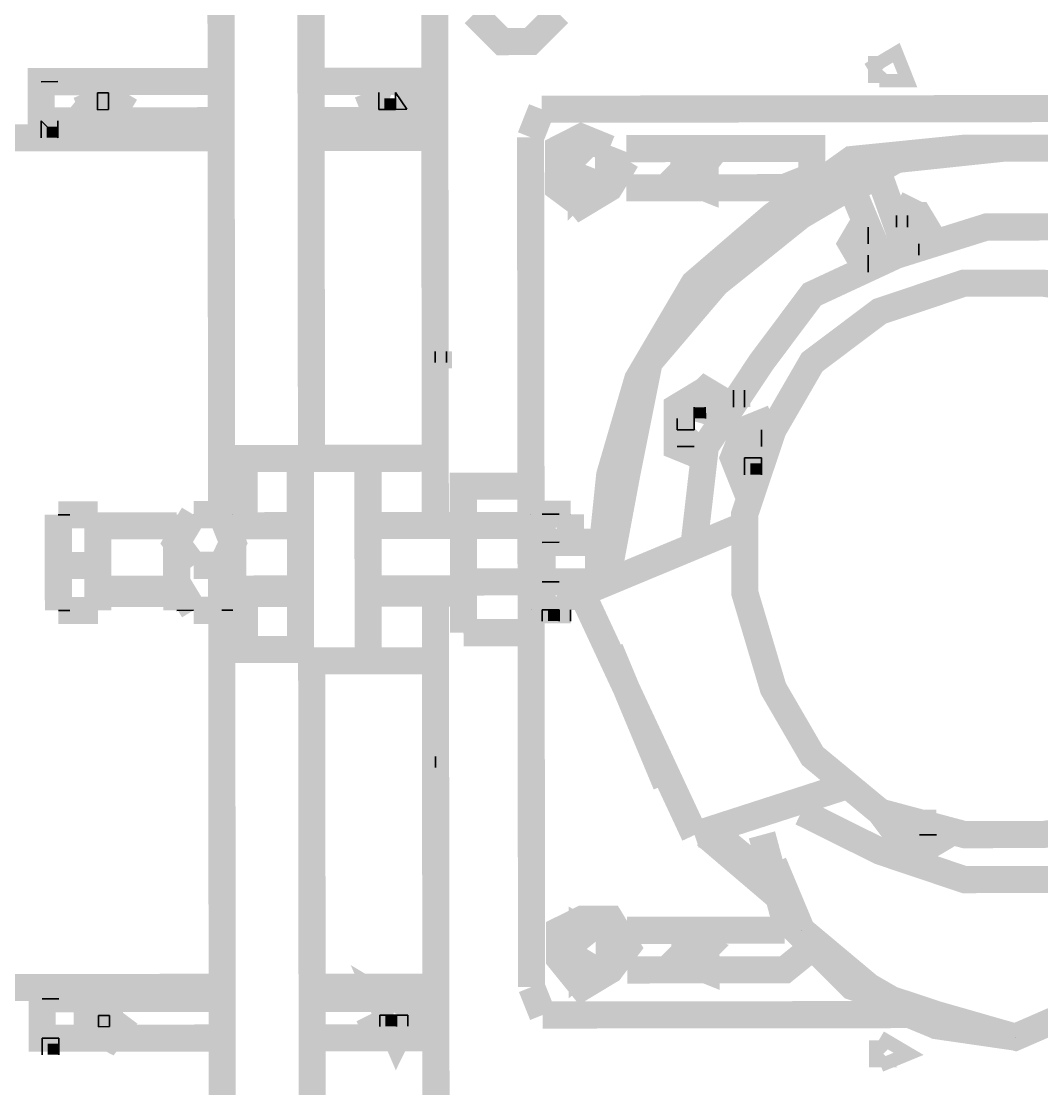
# Model space of a CAD drawing. Header units: feet. Extents: x -99009 to 3252343, y -11094690 to 9035152.
# Drawn here: x 2488214.8 to 2488464.3, y -1977620.9 to -1977359.9 of the extents above; entities that cross this region are included whole.
import ezdxf

# ---------------------------------------------------------------- set-up
doc = ezdxf.new("R2010")
doc.units = ezdxf.units.FT
doc.layers.add('1', color=1, linetype='Continuous')

# ---------------------------------------------------------------- blocks, each defined once
blk = doc.blocks.new('GRINDING MASTER')
at = {"linetype": 'ByBlock', "lineweight": -2, "transparency": 33554684}
for points in [[(1540288.64, -41136.23), (1540288.64, -41133.5), (1540291.37, -41133.5), (1540291.37, -41136.23), (1540288.64, -41136.23)], [(1540291.37, -41136.23), (1540291.37, -41133.5), (1540295.51, -41136.23), (1540291.37, -41136.23)], [(1540295.51, -41136.23), (1540291.37, -41133.5), (1540295.51, -41133.5), (1540295.51, -41136.23)], [(1540206.04, -41143.1), (1540206.04, -41140.37), (1540208.77, -41140.37), (1540208.77, -41143.1), (1540206.04, -41143.1)], [(1540413.83, -41166.5), (1540413.83, -41162.36), (1540416.56, -41162.36), (1540416.56, -41166.5), (1540413.83, -41166.5)], [(1540300.97, -41199.57), (1540300.97, -41195.44), (1540305.1, -41195.44), (1540305.1, -41199.57), (1540300.97, -41199.57)], [(1540373.9, -41209.16), (1540373.9, -41206.43), (1540378.03, -41206.43), (1540378.03, -41209.16), (1540373.9, -41209.16)], [(1540364.3, -41211.89), (1540364.3, -41209.16), (1540367.03, -41209.16), (1540367.03, -41211.89), (1540364.3, -41211.89)], [(1540361.49, -41216.03), (1540361.49, -41211.89), (1540364.3, -41211.89), (1540364.3, -41216.03), (1540361.49, -41216.03)], [(1540378.03, -41225.7), (1540378.03, -41222.89), (1540380.76, -41222.89), (1540380.76, -41225.7), (1540378.03, -41225.7)], [(1540328.5, -41261.42), (1540328.5, -41258.69), (1540331.23, -41258.69), (1540331.23, -41261.42), (1540328.5, -41261.42)], [(1540288.64, -41360.48), (1540288.64, -41357.75), (1540291.37, -41357.75), (1540291.37, -41360.48), (1540288.64, -41360.48)], [(1540291.37, -41360.48), (1540291.37, -41357.75), (1540295.51, -41357.75), (1540295.51, -41360.48), (1540291.37, -41360.48)], [(1540206.04, -41367.35), (1540206.04, -41364.62), (1540208.77, -41364.62), (1540208.77, -41367.35), (1540206.04, -41367.35)], [(1540206.04, -41367.35), (1540206.04, -41364.62), (1540208.77, -41364.62), (1540208.77, -41367.35), (1540206.04, -41367.35)]]:
    blk.add_hatch(color=256, dxfattribs=at).paths.add_polyline_path(points)
for points, const_width in [([(1540270.7, -40653.33), (1540270.7, -41221.57)], 6.63), ([(1540248.71, -41235.29), (1540248.71, -40657.47)], 6.63), ([(1540300.97, -41110.1), (1540300.97, -41195.44)], 6.63), ([(1540310.64, -41112.83), (1540317.5, -41119.7), (1540324.37, -41119.7), (1540331.23, -41112.83)], 6.63), ([(1540409.7, -41129.37), (1540416.56, -41129.37), (1540413.83, -41122.51), (1540406.89, -41126.64)], 3.28), ([(1540413.83, -41126.64), (1540406.89, -41126.64), (1540413.83, -41126.64)], 6.63), ([(1540204.71, -41129.37), (1540248.71, -41129.37)], 6.63), ([(1540218.44, -41129.37), (1540204.71, -41129.37), (1540204.71, -41138.96), (1540218.44, -41138.96)], 6.63), ([(1540204.71, -41138.96), (1540204.71, -41129.37)], 6.63), ([(1540225.31, -41132.1), (1540221.17, -41138.96), (1540215.71, -41136.23), (1540221.17, -41129.37)], 6.63), ([(1540221.17, -41129.37), (1540221.17, -41138.96)], 6.63), ([(1540248.71, -41129.37), (1540221.17, -41129.37)], 6.63), ([(1540270.7, -41129.37), (1540300.97, -41129.37)], 6.63), ([(1540287.24, -41129.37), (1540270.7, -41129.37)], 6.63), ([(1540291.37, -41129.37), (1540298.24, -41132.1), (1540291.37, -41138.96)], 6.63), ([(1540300.97, -41129.37), (1540291.37, -41129.37)], 6.63), ([(1540218.44, -41138.96), (1540215.71, -41132.1)], 6.63), ([(1540287.24, -41138.96), (1540284.51, -41132.1)], 6.63), ([(1540294.1, -41132.1), (1540291.37, -41138.96), (1540287.24, -41132.1), (1540294.1, -41132.1)], 6.63), ([(1540327.1, -41136.23), (1540324.37, -41143.1)], 6.63), ([(1540327.1, -41136.23), (1540562.42, -41136.23)], 6.63), ([(1540248.71, -41138.96), (1540204.71, -41138.96)], 6.63), ([(1540221.17, -41138.96), (1540248.71, -41138.96)], 6.63), ([(1540300.97, -41138.96), (1540270.7, -41138.96)], 6.63), ([(1540270.7, -41138.96), (1540287.24, -41138.96)], 6.63), ([(1540291.37, -41138.96), (1540300.97, -41138.96)], 6.63), ([(1540006.59, -41143.1), (1540248.71, -41143.1)], 6.63), ([(1540270.7, -41143.1), (1540300.97, -41143.1)], 6.63), ([(1540324.37, -41228.43), (1540324.37, -41143.1)], 6.63), ([(1540347.77, -41148.64), (1540343.63, -41155.5), (1540336.77, -41159.63), (1540331.23, -41152.77), (1540331.23, -41145.91), (1540336.77, -41143.1), (1540343.63, -41145.91)], 6.63), ([(1540347.77, -41148.64), (1540343.63, -41155.5), (1540336.77, -41159.63), (1540331.23, -41155.5), (1540331.23, -41145.91), (1540336.77, -41143.1), (1540343.63, -41145.91)], 6.63), ([(1540336.77, -41145.91), (1540336.77, -41155.5), (1540343.63, -41148.64), (1540336.77, -41145.91)], 6.63), ([(1540340.9, -41251.83), (1540343.63, -41225.7), (1540350.5, -41202.3), (1540364.3, -41178.9), (1540383.57, -41162.36), (1540402.83, -41148.64), (1540430.29, -41145.91), (1540456.42, -41145.91), (1540479.82, -41148.64), (1540501.89, -41159.63), (1540522.49, -41178.9), (1540534.89, -41198.17), (1540545.89, -41221.57), (1540548.62, -41247.7)], 6.63), ([(1540545.89, -41238.02), (1540539.02, -41214.7), (1540525.22, -41188.49), (1540508.76, -41172.04), (1540489.49, -41155.5), (1540463.36, -41145.91), (1540439.96, -41145.91), (1540413.83, -41148.64), (1540390.43, -41162.36), (1540369.76, -41178.9), (1540353.3, -41198.17), (1540347.77, -41225.7), (1540343.63, -41247.7)], 6.63), ([(1540347.77, -41145.91), (1540386.3, -41145.91), (1540393.16, -41145.91), (1540393.16, -41152.77), (1540386.3, -41155.5), (1540347.77, -41155.5)], 6.63), ([(1540367.03, -41148.64), (1540367.03, -41155.5), (1540360.17, -41152.77), (1540367.03, -41145.91)], 6.63), ([(1540364.3, -41155.5), (1540369.76, -41148.64), (1540360.17, -41145.91), (1540360.17, -41152.77)], 3.28), ([(1540409.7, -41152.77), (1540402.83, -41155.5)], 6.63), ([(1540416.56, -41172.04), (1540409.7, -41152.77)], 6.63), ([(1540409.7, -41172.04), (1540402.83, -41155.5)], 6.63), ([(1540413.83, -41159.63), (1540419.29, -41162.36), (1540423.43, -41169.23)], 6.63), ([(1540406.89, -41162.36), (1540402.83, -41169.23), (1540406.89, -41176.17), (1540402.83, -41169.23), (1540406.89, -41162.36)], 6.63), ([(1540423.43, -41169.23), (1540419.29, -41162.36), (1540413.83, -41162.36)], 6.63), ([(1540419.29, -41169.23), (1540416.56, -41162.36)], 6.63), ([(1540416.56, -41162.36), (1540419.29, -41169.23)], 6.63), ([(1540364.3, -41242.16), (1540367.03, -41218.76), (1540380.76, -41198.17), (1540393.16, -41181.63), (1540413.83, -41172.04), (1540435.83, -41165.17), (1540456.42, -41165.17), (1540479.82, -41176.17), (1540496.36, -41185.76), (1540512.89, -41205.03), (1540522.49, -41225.7), (1540525.22, -41247.7)], 6.63), ([(1540406.89, -41165.17), (1540406.89, -41172.04)], 6.63), ([(1540406.89, -41176.17), (1540406.89, -41169.23)], 6.63), ([(1540512.89, -41247.7), (1540508.76, -41268.29), (1540501.89, -41284.82), (1540489.49, -41301.36), (1540468.82, -41310.95), (1540449.56, -41313.76), (1540430.29, -41313.76), (1540409.7, -41308.22), (1540393.16, -41294.5), (1540383.57, -41277.96), (1540376.63, -41254.56), (1540376.63, -41235.29), (1540383.57, -41214.7), (1540393.16, -41198.17), (1540409.7, -41185.76), (1540430.29, -41178.9), (1540449.56, -41178.9), (1540468.82, -41181.63), (1540489.49, -41192.63), (1540501.89, -41209.16), (1540508.76, -41225.7), (1540512.89, -41247.7)], 6.63), ([(1540300.97, -41195.44), (1540300.97, -41238.02)], 6.63), ([(1540373.9, -41209.16), (1540367.03, -41205.03), (1540360.17, -41211.89), (1540360.17, -41218.76), (1540367.03, -41221.57), (1540360.17, -41218.76), (1540360.17, -41209.16), (1540367.03, -41205.03), (1540373.9, -41209.16)], 6.63), ([(1540373.9, -41211.89), (1540364.3, -41209.16)], 6.63), ([(1540367.03, -41209.16), (1540373.9, -41211.89)], 6.63), ([(1540376.63, -41228.43), (1540373.9, -41221.57), (1540376.63, -41214.7), (1540383.57, -41211.89), (1540376.63, -41214.7), (1540376.63, -41221.57), (1540376.63, -41228.43)], 6.63), ([(1540360.17, -41214.7), (1540367.03, -41221.57)], 6.63), ([(1540376.63, -41221.57), (1540380.76, -41214.7)], 6.63), ([(1540367.03, -41221.57), (1540360.17, -41218.76)], 6.63), ([(1540254.24, -41238.02), (1540254.24, -41221.57), (1540267.97, -41221.57)], 6.63), ([(1540267.97, -41271.1), (1540267.97, -41221.57), (1540284.51, -41221.57), (1540300.97, -41221.57)], 6.63), ([(1540284.51, -41271.1), (1540284.51, -41221.57)], 6.63), ([(1540307.83, -41264.23), (1540307.83, -41251.83), (1540324.37, -41251.83), (1540324.37, -41238.02), (1540307.83, -41238.02), (1540307.83, -41228.43), (1540324.37, -41228.43)], 6.63), ([(1540324.37, -41228.43), (1540324.37, -41238.02)], 6.63), ([(1540218.44, -41235.29), (1540208.77, -41235.29)], 6.63), ([(1540208.77, -41258.69), (1540208.77, -41251.83), (1540208.77, -41242.16), (1540208.77, -41235.29)], 6.63), ([(1540208.77, -41235.29), (1540208.77, -41242.16), (1540208.77, -41247.7), (1540208.77, -41258.69)], 6.63), ([(1540218.44, -41235.29), (1540218.44, -41247.7), (1540218.44, -41258.69)], 6.63), ([(1540241.84, -41247.7), (1540237.71, -41242.16), (1540241.84, -41235.29)], 6.63), ([(1540237.71, -41235.29), (1540237.71, -41242.16), (1540237.71, -41251.83), (1540237.71, -41258.69)], 6.63), ([(1540241.84, -41235.29), (1540248.71, -41235.29)], 6.63), ([(1540248.71, -41235.29), (1540251.44, -41242.16), (1540248.71, -41247.7), (1540248.71, -41258.69)], 6.63), ([(1540251.44, -41235.29), (1540251.44, -41242.16), (1540251.44, -41251.83)], 6.63), ([(1540324.37, -41258.69), (1540324.37, -41235.29)], 6.63), ([(1540327.1, -41235.29), (1540327.1, -41258.69), (1540327.1, -41235.29)], 6.63), ([(1540334.04, -41235.29), (1540327.1, -41235.29)], 6.63), ([(1540327.1, -41235.29), (1540334.04, -41235.29)], 6.63), ([(1540327.1, -41235.29), (1540327.1, -41242.16)], 6.63), ([(1540334.04, -41242.16), (1540334.04, -41235.29)], 6.63), ([(1540237.71, -41238.02), (1540218.44, -41238.02)], 6.63), ([(1540237.71, -41238.02), (1540218.44, -41238.02)], 3.28), ([(1540267.97, -41238.02), (1540251.44, -41238.02)], 6.63), ([(1540267.97, -41238.02), (1540251.44, -41238.02)], 3.28), ([(1540307.83, -41238.02), (1540284.51, -41238.02)], 6.63), ([(1540307.83, -41238.02), (1540284.51, -41238.02)], 3.28), ([(1540307.83, -41251.83), (1540307.83, -41238.02)], 6.63), ([(1540364.3, -41313.76), (1540336.77, -41254.56), (1540376.63, -41238.02)], 6.63), ([(1540334.04, -41242.16), (1540327.1, -41242.16)], 6.63), ([(1540340.9, -41242.16), (1540334.04, -41242.16)], 6.63), ([(1540340.9, -41242.16), (1540340.9, -41251.83)], 6.63), ([(1540218.44, -41247.7), (1540208.77, -41247.7)], 6.63), ([(1540241.84, -41247.7), (1540248.71, -41247.7)], 6.63), ([(1540525.22, -41247.7), (1540522.49, -41268.29), (1540512.89, -41287.55), (1540496.36, -41308.22), (1540475.69, -41317.82), (1540456.42, -41324.76), (1540430.29, -41324.76), (1540409.7, -41317.82), (1540390.43, -41308.22)], 6.63), ([(1540241.84, -41258.69), (1540237.71, -41251.83)], 6.63), ([(1540251.44, -41251.83), (1540251.44, -41258.69)], 6.63), ([(1540324.37, -41251.83), (1540324.37, -41264.23)], 6.63), ([(1540327.1, -41251.83), (1540334.04, -41251.83)], 6.63), ([(1540327.1, -41251.83), (1540327.1, -41258.69)], 6.63), ([(1540334.04, -41251.83), (1540340.9, -41251.83)], 6.63), ([(1540334.04, -41258.69), (1540334.04, -41251.83)], 6.63), ([(1540218.44, -41254.56), (1540237.71, -41254.56)], 6.63), ([(1540237.71, -41251.83), (1540218.44, -41251.83)], 3.28), ([(1540251.44, -41254.56), (1540267.97, -41254.56)], 6.63), ([(1540267.97, -41251.83), (1540251.44, -41251.83)], 3.28), ([(1540267.97, -41268.29), (1540254.24, -41268.29), (1540254.24, -41254.56)], 6.63), ([(1540284.51, -41254.56), (1540307.83, -41254.56)], 6.63), ([(1540307.83, -41251.83), (1540284.51, -41251.83)], 3.28), ([(1540300.97, -41254.56), (1540300.97, -41294.5)], 6.63), ([(1540218.44, -41258.69), (1540208.77, -41258.69)], 6.63), ([(1540241.84, -41258.69), (1540248.71, -41258.69)], 6.63), ([(1540248.71, -41258.69), (1540248.71, -41627.4)], 6.63), ([(1540334.04, -41258.69), (1540327.1, -41258.69)], 6.63), ([(1540327.1, -41258.69), (1540334.04, -41258.69)], 6.63), ([(1540324.37, -41264.23), (1540307.83, -41264.23)], 6.63), ([(1540324.37, -41350.89), (1540324.37, -41264.23)], 6.63), ([(1540357.36, -41301.36), (1540343.63, -41268.29)], 6.63), ([(1540267.97, -41271.1), (1540284.51, -41271.1), (1540300.97, -41271.1)], 6.63), ([(1540270.7, -41271.1), (1540270.7, -41627.4)], 6.63), ([(1540300.97, -41294.5), (1540300.97, -41396.29)], 6.63), ([(1540364.3, -41313.76), (1540402.83, -41301.36)], 6.63), ([(1540426.16, -41313.76), (1540419.29, -41317.82), (1540413.83, -41313.76), (1540409.7, -41308.22), (1540413.83, -41313.76), (1540419.29, -41313.76)], 6.63), ([(1540423.43, -41310.95), (1540416.56, -41310.95)], 6.63), ([(1540386.3, -41330.22), (1540367.03, -41313.76)], 6.63), ([(1540369.76, -41313.76), (1540386.3, -41327.49)], 6.63), ([(1540525.22, -41327.49), (1540442.69, -41363.29), (1540423.43, -41357.75), (1540402.83, -41350.89), (1540386.3, -41334.35), (1540380.76, -41313.76)], 6.63), ([(1540383.57, -41320.63), (1540390.43, -41337.08), (1540406.89, -41353.62), (1540423.43, -41360.48), (1540442.69, -41363.29)], 6.63), ([(1540383.57, -41320.63), (1540390.43, -41337.08), (1540406.89, -41350.89), (1540423.43, -41360.48), (1540442.69, -41363.29)], 6.63), ([(1540347.77, -41341.22), (1540343.63, -41346.76), (1540336.77, -41350.89), (1540331.23, -41344.03), (1540331.23, -41337.08), (1540336.77, -41334.35), (1540343.63, -41334.35), (1540347.77, -41341.22)], 6.63), ([(1540347.77, -41341.22), (1540343.63, -41346.76), (1540336.77, -41350.89), (1540331.23, -41344.03), (1540331.23, -41337.08), (1540336.77, -41334.35), (1540343.63, -41334.35), (1540347.77, -41341.22)], 6.63), ([(1540336.77, -41337.08), (1540336.77, -41346.76), (1540343.63, -41341.22), (1540336.77, -41337.08)], 6.63), ([(1540386.3, -41337.08), (1540347.77, -41337.08)], 6.63), ([(1540367.03, -41341.22), (1540367.03, -41346.76), (1540360.17, -41344.03), (1540367.03, -41337.08)], 6.63), ([(1540364.3, -41346.76), (1540369.76, -41341.22), (1540360.17, -41337.08), (1540360.17, -41344.03)], 3.28), ([(1540347.77, -41346.76), (1540386.3, -41346.76), (1540393.16, -41341.22)], 6.63), ([(1540294.1, -41357.75), (1540291.37, -41363.29), (1540287.24, -41353.62), (1540294.1, -41357.75)], 6.63), ([(1540006.59, -41350.89), (1540248.71, -41350.89)], 6.63), ([(1540270.7, -41350.89), (1540300.97, -41350.89)], 6.63), ([(1540324.37, -41350.89), (1540327.1, -41357.75)], 6.63), ([(1540204.71, -41363.29), (1540204.71, -41353.62)], 6.63), ([(1540204.71, -41353.62), (1540248.71, -41353.62)], 6.63), ([(1540218.44, -41353.62), (1540204.71, -41353.62), (1540204.71, -41363.29), (1540218.44, -41363.29)], 6.63), ([(1540225.31, -41357.75), (1540221.17, -41363.29), (1540215.71, -41360.48), (1540215.71, -41353.62), (1540221.17, -41353.62)], 6.63), ([(1540221.17, -41353.62), (1540221.17, -41363.29)], 6.63), ([(1540248.71, -41353.62), (1540221.17, -41353.62)], 6.63), ([(1540270.7, -41353.62), (1540300.97, -41353.62)], 6.63), ([(1540287.24, -41353.62), (1540270.7, -41353.62)], 6.63), ([(1540291.37, -41353.62), (1540298.24, -41357.75), (1540291.37, -41363.29)], 6.63), ([(1540300.97, -41353.62), (1540291.37, -41353.62)], 6.63), ([(1540218.44, -41363.29), (1540215.71, -41357.75)], 6.63), ([(1540287.24, -41363.29), (1540284.51, -41357.75)], 6.63), ([(1540416.56, -41357.75), (1540327.1, -41357.75)], 6.63), ([(1540248.71, -41363.29), (1540204.71, -41363.29)], 6.63), ([(1540221.17, -41363.29), (1540248.71, -41363.29)], 6.63), ([(1540300.97, -41363.29), (1540270.7, -41363.29)], 6.63), ([(1540270.7, -41363.29), (1540287.24, -41363.29)], 6.63), ([(1540291.37, -41363.29), (1540300.97, -41363.29)], 6.63), ([(1540409.7, -41370.16), (1540416.56, -41367.35), (1540409.7, -41363.29)], 3.28), ([(1540413.83, -41367.35), (1540406.89, -41367.35), (1540413.83, -41367.35)], 6.63)]:
    blk.add_lwpolyline(points, dxfattribs=dict(at, const_width=const_width))
for points in [[(1540204.71, -41129.37), (1540208.77, -41129.37)], [(1540208.77, -41129.37), (1540204.71, -41129.37)], [(1540208.77, -41129.37), (1540204.71, -41129.37)], [(1540204.71, -41129.37), (1540208.77, -41129.37)], [(1540204.71, -41129.37), (1540208.77, -41129.37)], [(1540208.77, -41129.37), (1540204.71, -41129.37)], [(1540204.71, -41129.37), (1540208.77, -41129.37)], [(1540208.77, -41129.37), (1540204.71, -41129.37)], [(1540208.77, -41129.37), (1540204.71, -41129.37)], [(1540204.71, -41129.37), (1540208.77, -41129.37)], [(1540208.77, -41129.37), (1540208.77, -41129.37)], [(1540208.77, -41129.37), (1540208.77, -41129.37)], [(1540218.44, -41132.1), (1540221.17, -41132.1)], [(1540221.17, -41132.1), (1540218.44, -41132.1)], [(1540221.17, -41132.1), (1540218.44, -41132.1)], [(1540218.44, -41132.1), (1540221.17, -41132.1)], [(1540218.44, -41132.1), (1540218.44, -41136.23)], [(1540218.44, -41136.23), (1540218.44, -41132.1)], [(1540218.44, -41136.23), (1540218.44, -41132.1)], [(1540218.44, -41132.1), (1540218.44, -41136.23)], [(1540221.17, -41132.1), (1540221.17, -41136.23)], [(1540221.17, -41136.23), (1540221.17, -41132.1)], [(1540221.17, -41136.23), (1540221.17, -41132.1)], [(1540221.17, -41132.1), (1540221.17, -41136.23)], [(1540287.24, -41132.1), (1540287.24, -41136.23)], [(1540287.24, -41136.23), (1540287.24, -41132.1)], [(1540294.1, -41136.23), (1540291.37, -41132.1)], [(1540291.37, -41132.1), (1540294.1, -41136.23)], [(1540291.37, -41132.1), (1540294.1, -41136.23)], [(1540294.1, -41136.23), (1540291.37, -41132.1)], [(1540291.37, -41132.1), (1540291.37, -41132.1)], [(1540291.37, -41132.1), (1540291.37, -41132.1)], [(1540291.37, -41132.1), (1540291.37, -41132.1)], [(1540291.37, -41132.1), (1540291.37, -41132.1)], [(1540291.37, -41132.1), (1540291.37, -41136.23)], [(1540291.37, -41136.23), (1540291.37, -41132.1)], [(1540218.44, -41136.23), (1540218.44, -41136.23)], [(1540218.44, -41136.23), (1540218.44, -41136.23)], [(1540218.44, -41136.23), (1540218.44, -41136.23)], [(1540218.44, -41136.23), (1540218.44, -41136.23)], [(1540218.44, -41136.23), (1540221.17, -41136.23)], [(1540221.17, -41136.23), (1540218.44, -41136.23)], [(1540221.17, -41136.23), (1540218.44, -41136.23)], [(1540218.44, -41136.23), (1540221.17, -41136.23)], [(1540221.17, -41136.23), (1540221.17, -41136.23)], [(1540221.17, -41136.23), (1540221.17, -41136.23)], [(1540221.17, -41136.23), (1540221.17, -41136.23)], [(1540221.17, -41136.23), (1540221.17, -41136.23)], [(1540287.24, -41136.23), (1540291.37, -41136.23)], [(1540291.37, -41136.23), (1540287.24, -41136.23)], [(1540291.37, -41136.23), (1540291.37, -41136.23)], [(1540291.37, -41136.23), (1540291.37, -41136.23)], [(1540291.37, -41136.23), (1540291.37, -41136.23)], [(1540291.37, -41136.23), (1540291.37, -41136.23)], [(1540291.37, -41136.23), (1540294.1, -41136.23)], [(1540294.1, -41136.23), (1540291.37, -41136.23)], [(1540294.1, -41136.23), (1540291.37, -41136.23)], [(1540291.37, -41136.23), (1540294.1, -41136.23)], [(1540291.37, -41136.23), (1540291.37, -41136.23)], [(1540291.37, -41136.23), (1540291.37, -41136.23)], [(1540208.77, -41143.1), (1540204.71, -41138.96)], [(1540204.71, -41138.96), (1540208.77, -41143.1)], [(1540204.71, -41138.96), (1540204.71, -41143.1)], [(1540204.71, -41143.1), (1540204.71, -41138.96)], [(1540208.77, -41143.1), (1540204.71, -41138.96)], [(1540204.71, -41138.96), (1540208.77, -41143.1)], [(1540204.71, -41138.96), (1540204.71, -41143.1)], [(1540204.71, -41143.1), (1540204.71, -41138.96)], [(1540208.77, -41138.96), (1540208.77, -41143.1)], [(1540208.77, -41143.1), (1540208.77, -41138.96)], [(1540208.77, -41138.96), (1540208.77, -41143.1)], [(1540208.77, -41143.1), (1540208.77, -41138.96)], [(1540413.83, -41162.36), (1540413.83, -41165.17)], [(1540413.83, -41165.17), (1540413.83, -41162.36)], [(1540416.56, -41162.36), (1540416.56, -41165.17)], [(1540416.56, -41165.17), (1540416.56, -41162.36)], [(1540416.56, -41162.36), (1540416.56, -41165.17)], [(1540416.56, -41165.17), (1540416.56, -41162.36)], [(1540416.56, -41165.17), (1540416.56, -41162.36)], [(1540416.56, -41162.36), (1540416.56, -41165.17)], [(1540406.89, -41165.17), (1540406.89, -41169.23)], [(1540406.89, -41169.23), (1540406.89, -41165.17)], [(1540406.89, -41169.23), (1540406.89, -41165.17)], [(1540406.89, -41165.17), (1540406.89, -41169.23)], [(1540419.29, -41169.23), (1540419.29, -41172.04)], [(1540419.29, -41172.04), (1540419.29, -41169.23)], [(1540419.29, -41172.04), (1540419.29, -41169.23)], [(1540419.29, -41169.23), (1540419.29, -41172.04)], [(1540406.89, -41172.04), (1540406.89, -41176.17)], [(1540406.89, -41176.17), (1540406.89, -41172.04)], [(1540406.89, -41176.17), (1540406.89, -41172.04)], [(1540406.89, -41172.04), (1540406.89, -41176.17)], [(1540300.97, -41195.44), (1540300.97, -41198.17)], [(1540300.97, -41198.17), (1540300.97, -41195.44)], [(1540303.77, -41195.44), (1540303.77, -41198.17)], [(1540303.77, -41198.17), (1540303.77, -41195.44)], [(1540373.9, -41205.03), (1540373.9, -41209.16)], [(1540373.9, -41209.16), (1540373.9, -41205.03)], [(1540376.63, -41205.03), (1540376.63, -41209.16)], [(1540376.63, -41209.16), (1540376.63, -41205.03)], [(1540364.3, -41209.16), (1540364.3, -41211.89)], [(1540364.3, -41211.89), (1540364.3, -41209.16)], [(1540367.03, -41209.16), (1540367.03, -41211.89)], [(1540367.03, -41211.89), (1540367.03, -41209.16)], [(1540360.17, -41211.89), (1540360.17, -41214.7)], [(1540360.17, -41214.7), (1540360.17, -41211.89)], [(1540364.3, -41211.89), (1540364.3, -41214.7)], [(1540364.3, -41214.7), (1540364.3, -41211.89)], [(1540360.17, -41214.7), (1540364.3, -41214.7)], [(1540364.3, -41214.7), (1540360.17, -41214.7)], [(1540364.3, -41214.7), (1540364.3, -41214.7)], [(1540364.3, -41214.7), (1540364.3, -41214.7)], [(1540380.76, -41214.7), (1540380.76, -41218.76)], [(1540380.76, -41218.76), (1540380.76, -41214.7)], [(1540380.76, -41218.76), (1540380.76, -41214.7)], [(1540380.76, -41214.7), (1540380.76, -41218.76)], [(1540360.17, -41218.76), (1540364.3, -41218.76)], [(1540364.3, -41218.76), (1540360.17, -41218.76)], [(1540364.3, -41218.76), (1540360.17, -41218.76)], [(1540360.17, -41218.76), (1540364.3, -41218.76)], [(1540376.63, -41221.57), (1540380.76, -41221.57)], [(1540380.76, -41221.57), (1540376.63, -41221.57)], [(1540380.76, -41221.57), (1540376.63, -41221.57)], [(1540376.63, -41221.57), (1540380.76, -41221.57)], [(1540376.63, -41221.57), (1540376.63, -41225.7)], [(1540376.63, -41225.7), (1540376.63, -41221.57)], [(1540380.76, -41221.57), (1540380.76, -41225.7)], [(1540380.76, -41225.7), (1540380.76, -41221.57)], [(1540380.76, -41225.7), (1540380.76, -41225.7)], [(1540380.76, -41225.7), (1540380.76, -41225.7)], [(1540380.76, -41225.7), (1540380.76, -41225.7)], [(1540380.76, -41225.7), (1540380.76, -41225.7)], [(1540208.77, -41235.29), (1540211.58, -41235.29)], [(1540211.58, -41235.29), (1540208.77, -41235.29)], [(1540211.58, -41235.29), (1540208.77, -41235.29)], [(1540208.77, -41235.29), (1540211.58, -41235.29)], [(1540241.84, -41235.29), (1540241.84, -41235.29)], [(1540241.84, -41235.29), (1540241.84, -41235.29)], [(1540241.84, -41235.29), (1540241.84, -41235.29)], [(1540241.84, -41235.29), (1540241.84, -41235.29)], [(1540251.44, -41235.29), (1540251.44, -41235.29)], [(1540251.44, -41235.29), (1540251.44, -41235.29)], [(1540251.44, -41235.29), (1540251.44, -41235.29)], [(1540251.44, -41235.29), (1540251.44, -41235.29)], [(1540324.37, -41235.29), (1540324.37, -41235.29)], [(1540324.37, -41235.29), (1540324.37, -41235.29)], [(1540324.37, -41235.29), (1540324.37, -41235.29)], [(1540324.37, -41235.29), (1540324.37, -41235.29)], [(1540327.1, -41235.29), (1540331.23, -41235.29)], [(1540331.23, -41235.29), (1540327.1, -41235.29)], [(1540331.23, -41235.29), (1540327.1, -41235.29)], [(1540327.1, -41235.29), (1540331.23, -41235.29)], [(1540327.1, -41235.29), (1540331.23, -41235.29)], [(1540331.23, -41235.29), (1540327.1, -41235.29)], [(1540331.23, -41235.29), (1540327.1, -41235.29)], [(1540327.1, -41235.29), (1540331.23, -41235.29)], [(1540334.04, -41235.29), (1540334.04, -41235.29)], [(1540334.04, -41235.29), (1540334.04, -41235.29)], [(1540334.04, -41235.29), (1540334.04, -41235.29)], [(1540334.04, -41235.29), (1540334.04, -41235.29)], [(1540327.1, -41242.16), (1540331.23, -41242.16)], [(1540331.23, -41242.16), (1540327.1, -41242.16)], [(1540331.23, -41242.16), (1540327.1, -41242.16)], [(1540327.1, -41242.16), (1540331.23, -41242.16)], [(1540327.1, -41251.83), (1540331.23, -41251.83)], [(1540331.23, -41251.83), (1540327.1, -41251.83)], [(1540331.23, -41251.83), (1540327.1, -41251.83)], [(1540327.1, -41251.83), (1540331.23, -41251.83)], [(1540208.77, -41258.69), (1540211.58, -41258.69)], [(1540211.58, -41258.69), (1540208.77, -41258.69)], [(1540211.58, -41258.69), (1540208.77, -41258.69)], [(1540208.77, -41258.69), (1540211.58, -41258.69)], [(1540237.71, -41258.69), (1540241.84, -41258.69)], [(1540241.84, -41258.69), (1540237.71, -41258.69)], [(1540241.84, -41258.69), (1540237.71, -41258.69)], [(1540237.71, -41258.69), (1540241.84, -41258.69)], [(1540248.71, -41258.69), (1540251.44, -41258.69)], [(1540251.44, -41258.69), (1540248.71, -41258.69)], [(1540251.44, -41258.69), (1540248.71, -41258.69)], [(1540248.71, -41258.69), (1540251.44, -41258.69)], [(1540324.37, -41258.69), (1540324.37, -41258.69)], [(1540324.37, -41258.69), (1540324.37, -41258.69)], [(1540324.37, -41258.69), (1540324.37, -41258.69)], [(1540324.37, -41258.69), (1540324.37, -41258.69)], [(1540327.1, -41258.69), (1540327.1, -41261.42)], [(1540327.1, -41261.42), (1540327.1, -41258.69)], [(1540327.1, -41258.69), (1540331.23, -41258.69)], [(1540331.23, -41258.69), (1540327.1, -41258.69)], [(1540331.23, -41258.69), (1540327.1, -41258.69)], [(1540327.1, -41258.69), (1540331.23, -41258.69)], [(1540331.23, -41258.69), (1540331.23, -41261.42)], [(1540331.23, -41261.42), (1540331.23, -41258.69)], [(1540334.04, -41258.69), (1540334.04, -41261.42)], [(1540334.04, -41261.42), (1540334.04, -41258.69)], [(1540334.04, -41261.42), (1540334.04, -41258.69)], [(1540334.04, -41258.69), (1540334.04, -41261.42)], [(1540300.97, -41294.5), (1540300.97, -41297.23)], [(1540300.97, -41297.23), (1540300.97, -41294.5)], [(1540300.97, -41297.23), (1540300.97, -41294.5)], [(1540300.97, -41294.5), (1540300.97, -41297.23)], [(1540419.29, -41313.76), (1540419.29, -41313.76)], [(1540419.29, -41313.76), (1540419.29, -41313.76)], [(1540419.29, -41313.76), (1540419.29, -41313.76)], [(1540419.29, -41313.76), (1540419.29, -41313.76)], [(1540419.29, -41313.76), (1540423.43, -41313.76)], [(1540423.43, -41313.76), (1540419.29, -41313.76)], [(1540423.43, -41313.76), (1540419.29, -41313.76)], [(1540419.29, -41313.76), (1540423.43, -41313.76)], [(1540419.29, -41313.76), (1540423.43, -41313.76)], [(1540423.43, -41313.76), (1540419.29, -41313.76)], [(1540423.43, -41313.76), (1540423.43, -41313.76)], [(1540423.43, -41313.76), (1540423.43, -41313.76)], [(1540390.43, -41337.08), (1540390.43, -41337.08)], [(1540390.43, -41337.08), (1540390.43, -41337.08)], [(1540390.43, -41337.08), (1540390.43, -41337.08)], [(1540390.43, -41337.08), (1540390.43, -41337.08)], [(1540204.71, -41353.62), (1540208.77, -41353.62)], [(1540208.77, -41353.62), (1540204.71, -41353.62)], [(1540208.77, -41353.62), (1540204.71, -41353.62)], [(1540204.71, -41353.62), (1540208.77, -41353.62)], [(1540204.71, -41353.62), (1540208.77, -41353.62)], [(1540208.77, -41353.62), (1540204.71, -41353.62)], [(1540204.71, -41353.62), (1540208.77, -41353.62)], [(1540208.77, -41353.62), (1540204.71, -41353.62)], [(1540208.77, -41353.62), (1540204.71, -41353.62)], [(1540204.71, -41353.62), (1540208.77, -41353.62)], [(1540208.77, -41353.62), (1540208.77, -41353.62)], [(1540208.77, -41353.62), (1540208.77, -41353.62)], [(1540218.44, -41357.75), (1540221.17, -41357.75)], [(1540221.17, -41357.75), (1540218.44, -41357.75)], [(1540221.17, -41357.75), (1540218.44, -41357.75)], [(1540218.44, -41357.75), (1540221.17, -41357.75)], [(1540218.44, -41357.75), (1540218.44, -41357.75)], [(1540218.44, -41357.75), (1540218.44, -41357.75)], [(1540218.44, -41357.75), (1540218.44, -41357.75)], [(1540218.44, -41357.75), (1540218.44, -41357.75)], [(1540218.44, -41357.75), (1540218.44, -41360.48)], [(1540218.44, -41360.48), (1540218.44, -41357.75)], [(1540218.44, -41360.48), (1540218.44, -41357.75)], [(1540218.44, -41357.75), (1540218.44, -41360.48)], [(1540221.17, -41357.75), (1540221.17, -41360.48)], [(1540221.17, -41360.48), (1540221.17, -41357.75)], [(1540221.17, -41360.48), (1540221.17, -41357.75)], [(1540221.17, -41357.75), (1540221.17, -41360.48)], [(1540221.17, -41357.75), (1540221.17, -41357.75)], [(1540221.17, -41357.75), (1540221.17, -41357.75)], [(1540221.17, -41357.75), (1540221.17, -41357.75)], [(1540221.17, -41357.75), (1540221.17, -41357.75)], [(1540287.24, -41357.75), (1540291.37, -41357.75)], [(1540291.37, -41357.75), (1540287.24, -41357.75)], [(1540291.37, -41357.75), (1540287.24, -41357.75)], [(1540287.24, -41357.75), (1540291.37, -41357.75)], [(1540287.24, -41357.75), (1540287.24, -41360.48)], [(1540287.24, -41360.48), (1540287.24, -41357.75)], [(1540291.37, -41357.75), (1540294.1, -41357.75)], [(1540294.1, -41357.75), (1540291.37, -41357.75)], [(1540294.1, -41357.75), (1540291.37, -41357.75)], [(1540291.37, -41357.75), (1540294.1, -41357.75)], [(1540291.37, -41357.75), (1540291.37, -41360.48)], [(1540291.37, -41360.48), (1540291.37, -41357.75)], [(1540291.37, -41357.75), (1540291.37, -41357.75)], [(1540291.37, -41357.75), (1540291.37, -41357.75)], [(1540291.37, -41357.75), (1540291.37, -41357.75)], [(1540291.37, -41357.75), (1540291.37, -41357.75)], [(1540291.37, -41357.75), (1540291.37, -41360.48)], [(1540291.37, -41360.48), (1540291.37, -41357.75)], [(1540294.1, -41357.75), (1540294.1, -41360.48)], [(1540294.1, -41360.48), (1540294.1, -41357.75)], [(1540218.44, -41360.48), (1540221.17, -41360.48)], [(1540221.17, -41360.48), (1540218.44, -41360.48)], [(1540221.17, -41360.48), (1540218.44, -41360.48)], [(1540218.44, -41360.48), (1540221.17, -41360.48)], [(1540291.37, -41360.48), (1540291.37, -41360.48)], [(1540291.37, -41360.48), (1540291.37, -41360.48)], [(1540291.37, -41360.48), (1540291.37, -41360.48)], [(1540291.37, -41360.48), (1540291.37, -41360.48)], [(1540204.71, -41363.29), (1540208.77, -41363.29)], [(1540208.77, -41363.29), (1540204.71, -41363.29)], [(1540208.77, -41363.29), (1540204.71, -41363.29)], [(1540204.71, -41363.29), (1540208.77, -41363.29)], [(1540204.71, -41363.29), (1540204.71, -41367.35)], [(1540204.71, -41367.35), (1540204.71, -41363.29)], [(1540204.71, -41363.29), (1540204.71, -41367.35)], [(1540204.71, -41367.35), (1540204.71, -41363.29)], [(1540208.77, -41363.29), (1540208.77, -41367.35)], [(1540208.77, -41367.35), (1540208.77, -41363.29)], [(1540208.77, -41363.29), (1540208.77, -41367.35)], [(1540208.77, -41367.35), (1540208.77, -41363.29)], [(1540442.69, -41363.29), (1540442.69, -41363.29)], [(1540442.69, -41363.29), (1540442.69, -41363.29)], [(1540442.69, -41363.29), (1540442.69, -41363.29)], [(1540442.69, -41363.29), (1540442.69, -41363.29)], [(1540442.69, -41363.29), (1540442.69, -41363.29)], [(1540442.69, -41363.29), (1540442.69, -41363.29)], [(1540442.69, -41363.29), (1540442.69, -41363.29)], [(1540442.69, -41363.29), (1540442.69, -41363.29)]]:
    blk.add_lwpolyline(points, dxfattribs=at)

msp = doc.modelspace()

# ---------------------------------------------------------------- linework, layer by layer
at = {"layer": '1'}
msp.add_arc((2520410.24778, -1978395.99612), 100000, 84.1346387202, 194.3871675539, dxfattribs=at)

# ---------------------------------------------------------------- block references
at = {"transparency": 33554684, "rotation": 0.06505171407317947}
msp.add_blockref('GRINDING MASTER', (947969.19485, -1937994.01305), dxfattribs=at)

doc.saveas('drawing.dxf')
